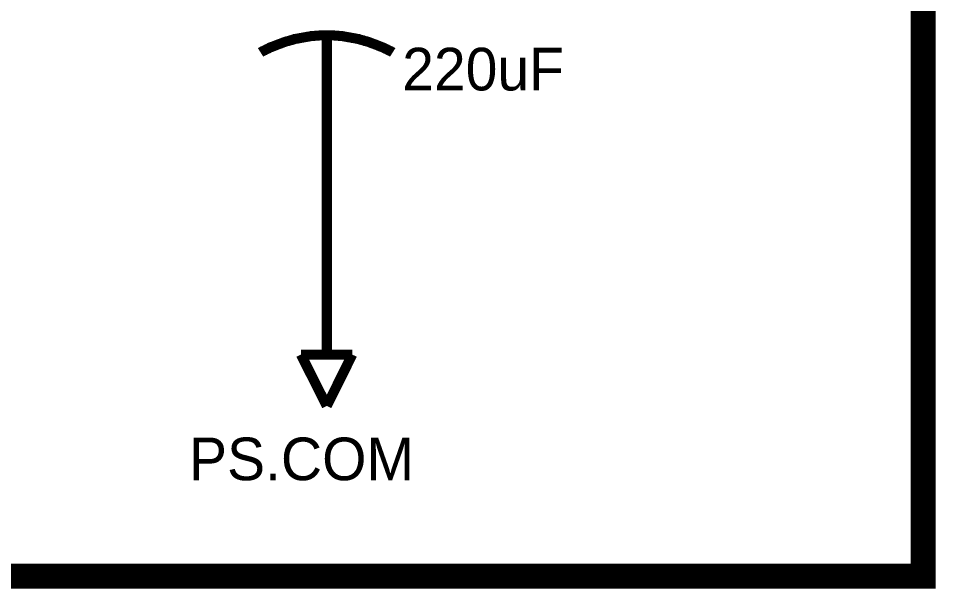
# Model space of a CAD drawing. Header units: inches. Extents: x 0 to 11, y 0 to 8.5.
# Drawn here: x 4.539 to 5.615, y 6.285 to 6.955 of the extents above; entities that cross this region are included whole.
import ezdxf

# ---------------------------------------------------------------- set-up
doc = ezdxf.new("R2010")
doc.units = ezdxf.units.IN
doc.header["$MEASUREMENT"] = 0
doc.layers.add('Sheet', color=255, linetype='Continuous')

msp = doc.modelspace()

# ---------------------------------------------------------------- linework, layer by layer
at = {"layer": 'Sheet', "const_width": 0.0295}
msp.add_lwpolyline([(0.6013, 7.8999), (5.6001, 7.8999), (5.6001, 6.2999), (0.6013, 6.2999), (0.6013, 7.8999)], close=True, dxfattribs=at)
at = {"layer": 'Sheet', "const_width": 0.0118}
for points in [[(4.9005, 6.9348), (4.8978, 6.9348), (4.8956, 6.9348), (4.8929, 6.9348), (4.8902, 6.9344), (4.888, 6.9344), (4.8853, 6.934), (4.8826, 6.934), (4.8804, 6.9335), (4.8777, 6.9331), (4.875, 6.9326), (4.8728, 6.9322), (4.8701, 6.9317), (4.8679, 6.9313), (4.8652, 6.9308), (4.8625, 6.9304), (4.8603, 6.9295), (4.8581, 6.929), (4.8554, 6.9281), (4.8532, 6.9277), (4.8505, 6.9268), (4.8482, 6.9259), (4.846, 6.925), (4.8433, 6.9241), (4.8411, 6.9232), (4.8389, 6.9223), (4.8366, 6.9214), (4.8339, 6.9205), (4.8317, 6.9192), (4.8295, 6.9183), (4.8272, 6.917), (4.825, 6.9161), (4.8228, 6.9147)], [(4.9005, 6.9348), (4.9005, 6.9)], [(4.9778, 6.9147), (4.9756, 6.9161), (4.9733, 6.917), (4.9711, 6.9183), (4.9689, 6.9192), (4.9666, 6.9205), (4.9639, 6.9214), (4.9617, 6.9223), (4.9595, 6.9232), (4.9572, 6.9241), (4.9546, 6.925), (4.9523, 6.9259), (4.9501, 6.9268), (4.9474, 6.9277), (4.9452, 6.9281), (4.9429, 6.929), (4.9403, 6.9295), (4.938, 6.9304), (4.9353, 6.9308), (4.9331, 6.9313), (4.9304, 6.9317), (4.9282, 6.9322), (4.9255, 6.9326), (4.9228, 6.9331), (4.9206, 6.9335), (4.9179, 6.934), (4.9157, 6.934), (4.913, 6.9344), (4.9103, 6.9344), (4.9081, 6.9348), (4.9054, 6.9348), (4.9032, 6.9348), (4.9005, 6.9348)], [(4.9005, 6.9), (4.9005, 6.7999)], [(4.9005, 6.5997), (4.9005, 6.7999)], [(4.9005, 6.5997), (4.9005, 6.56)], [(4.9005, 6.4997), (4.8701, 6.56)], [(4.8701, 6.56), (4.9304, 6.56)], [(4.9005, 6.4997), (4.9304, 6.56)]]:
    msp.add_lwpolyline(points, dxfattribs=at)

# ---------------------------------------------------------------- texts
at = {"layer": 'Sheet'}
for s, p in [('220uF', (4.989, 6.8701)), ('PS.COM', (4.7388, 6.4125))]:
    msp.add_text(s, height=0.05004, dxfattribs=at).set_placement(p)

doc.saveas('drawing.dxf')
